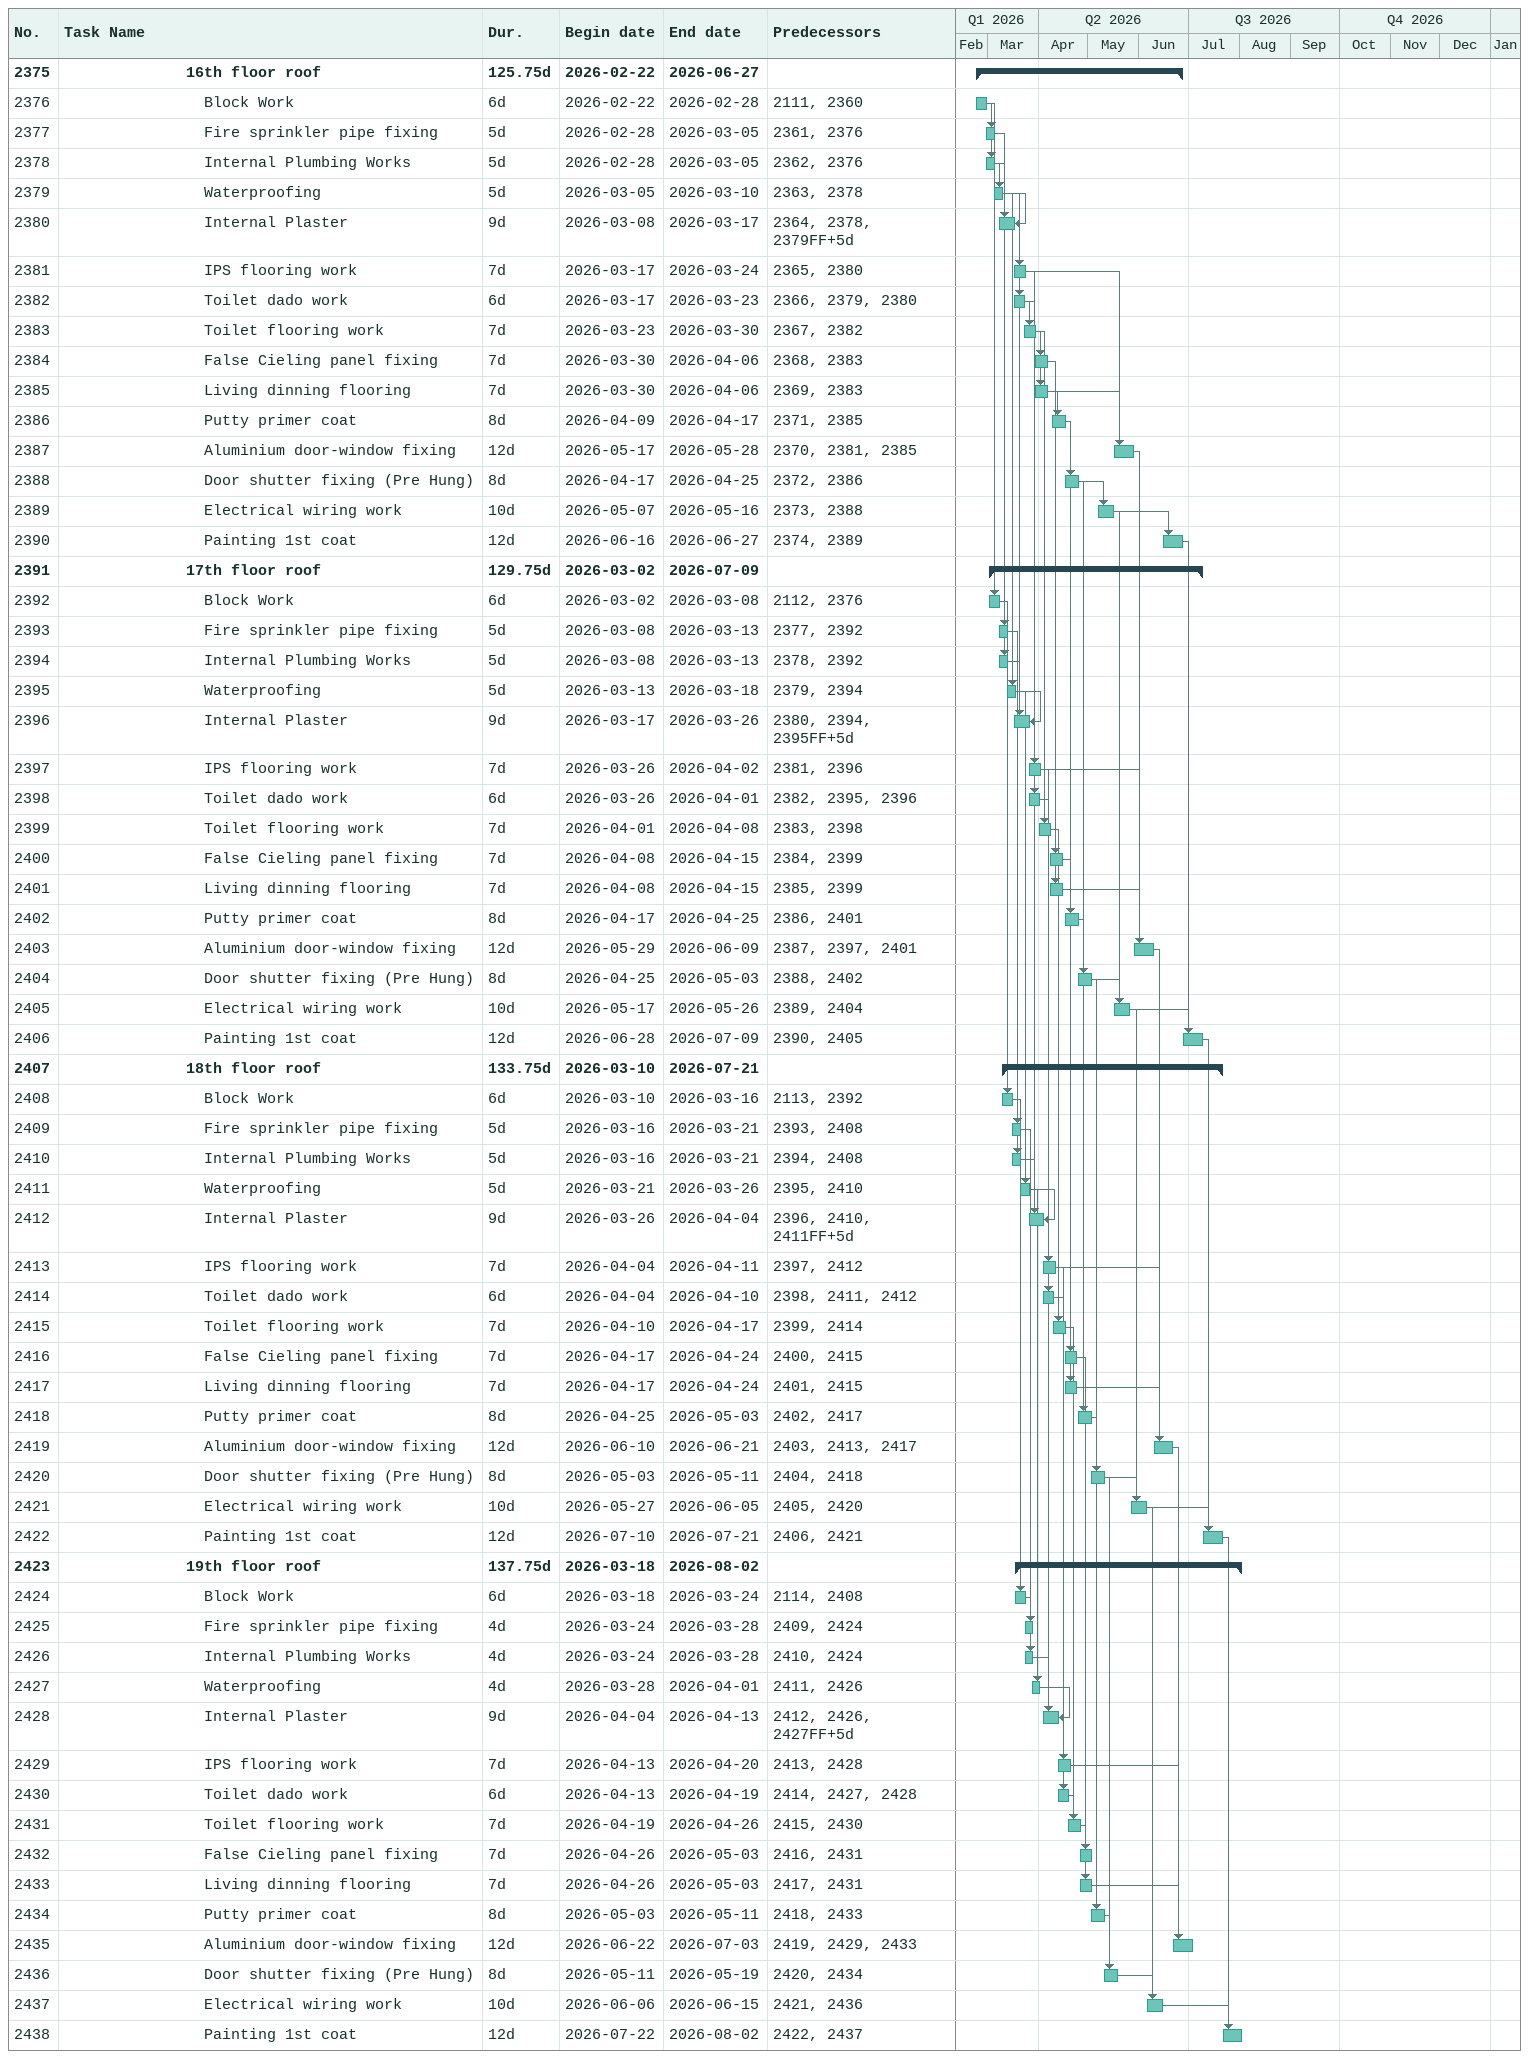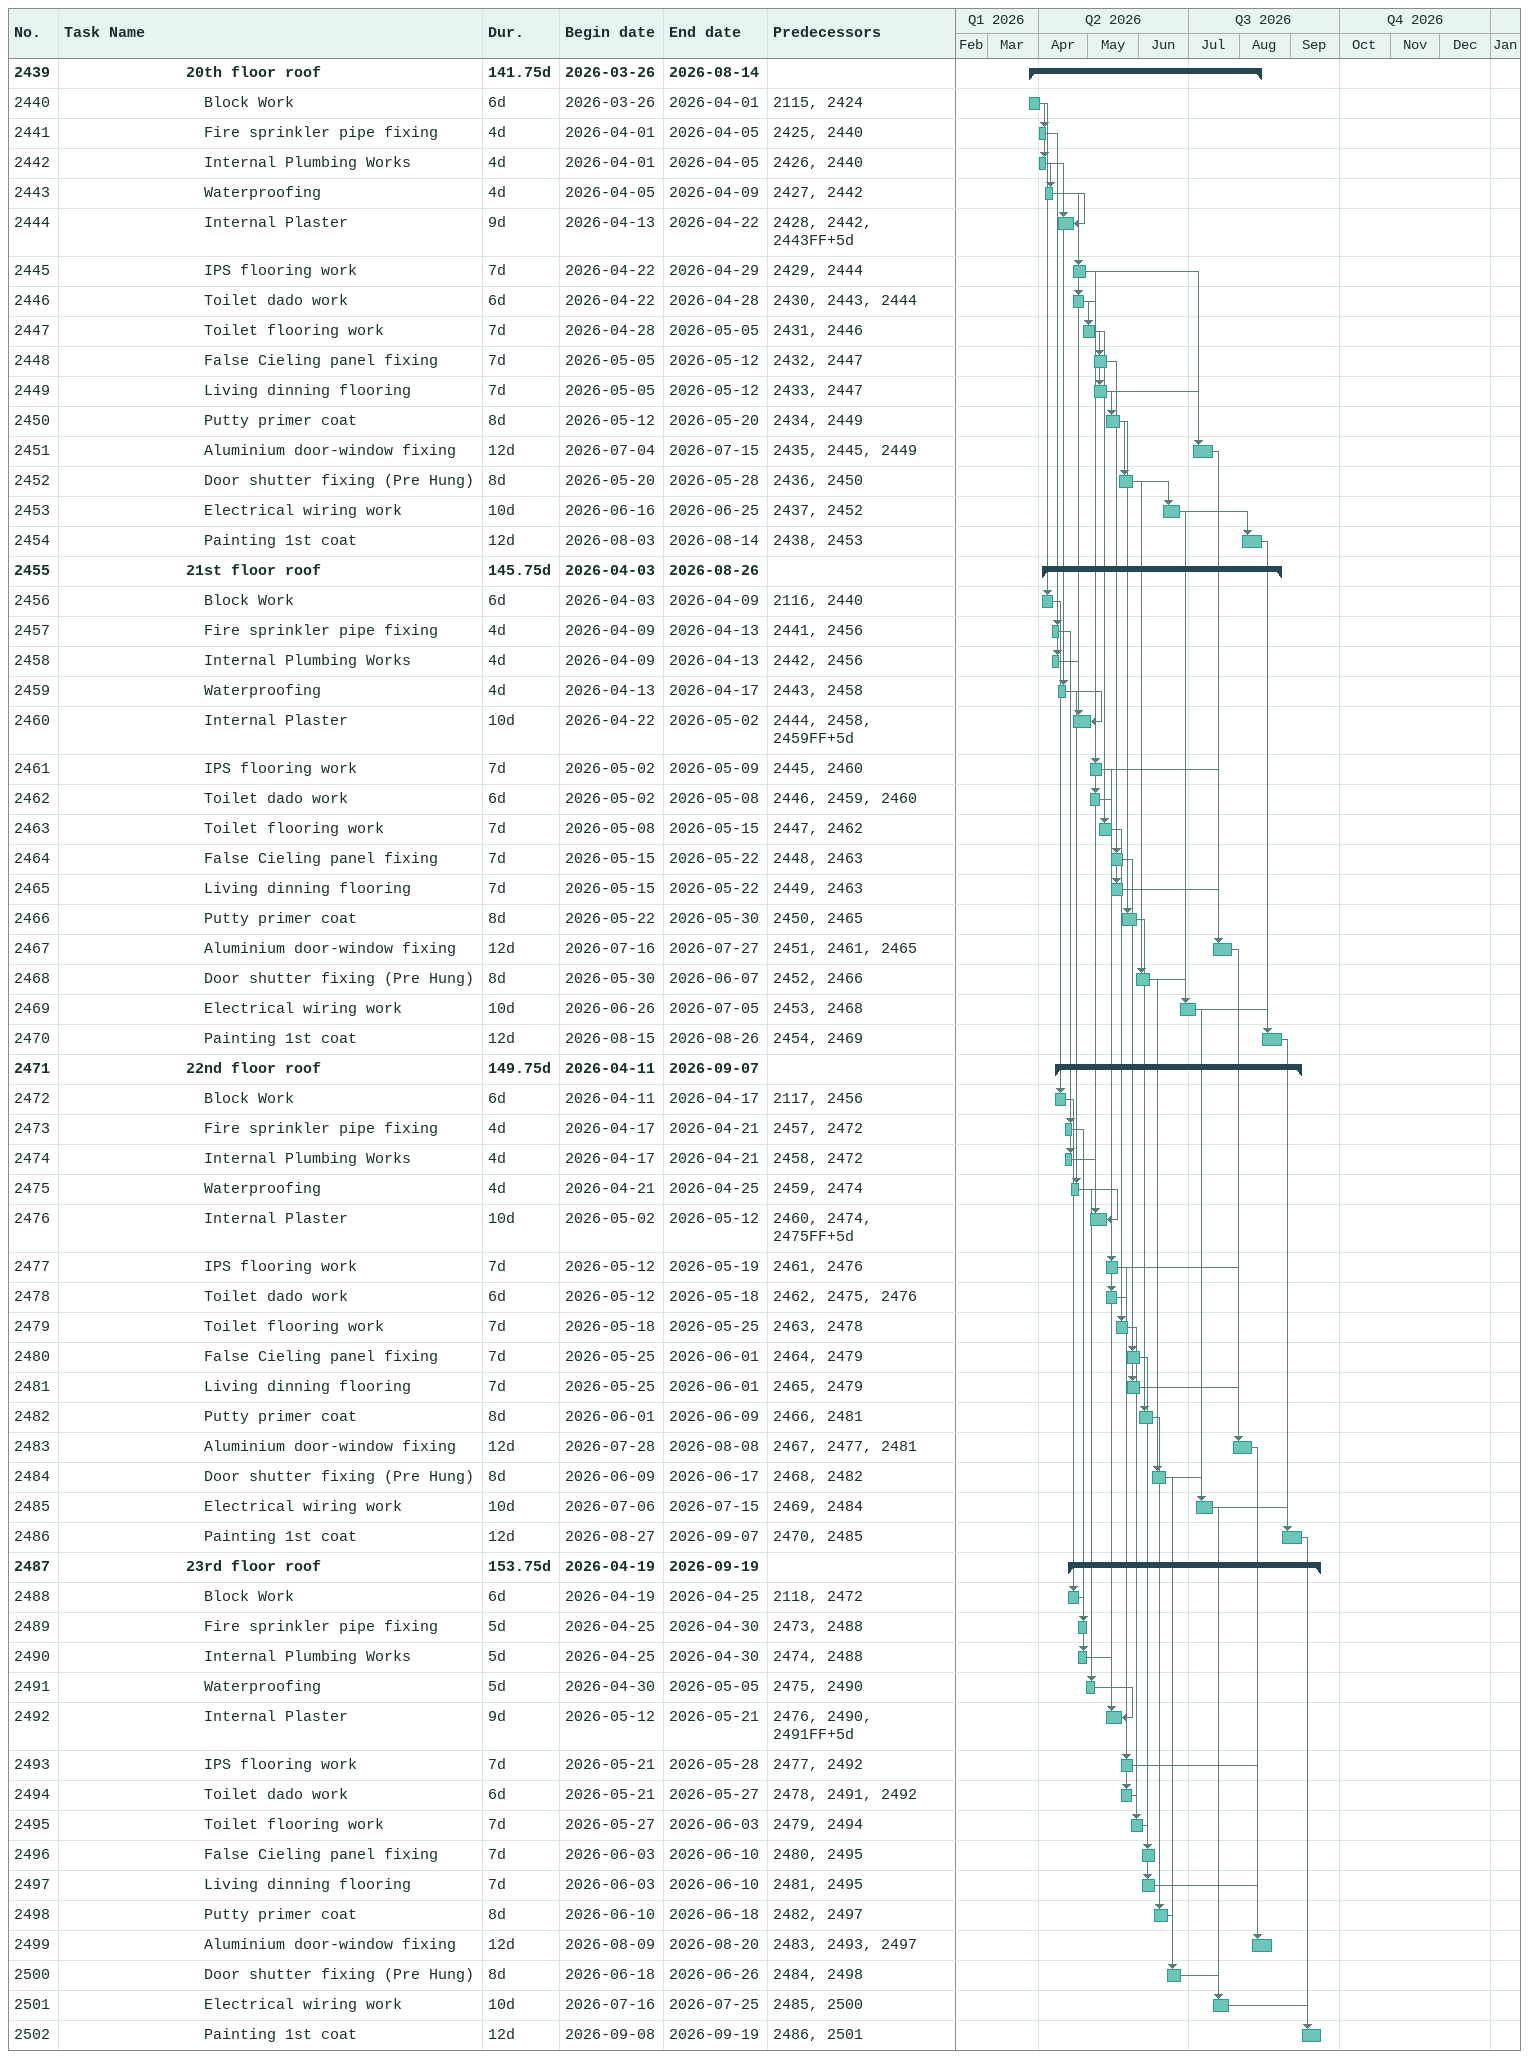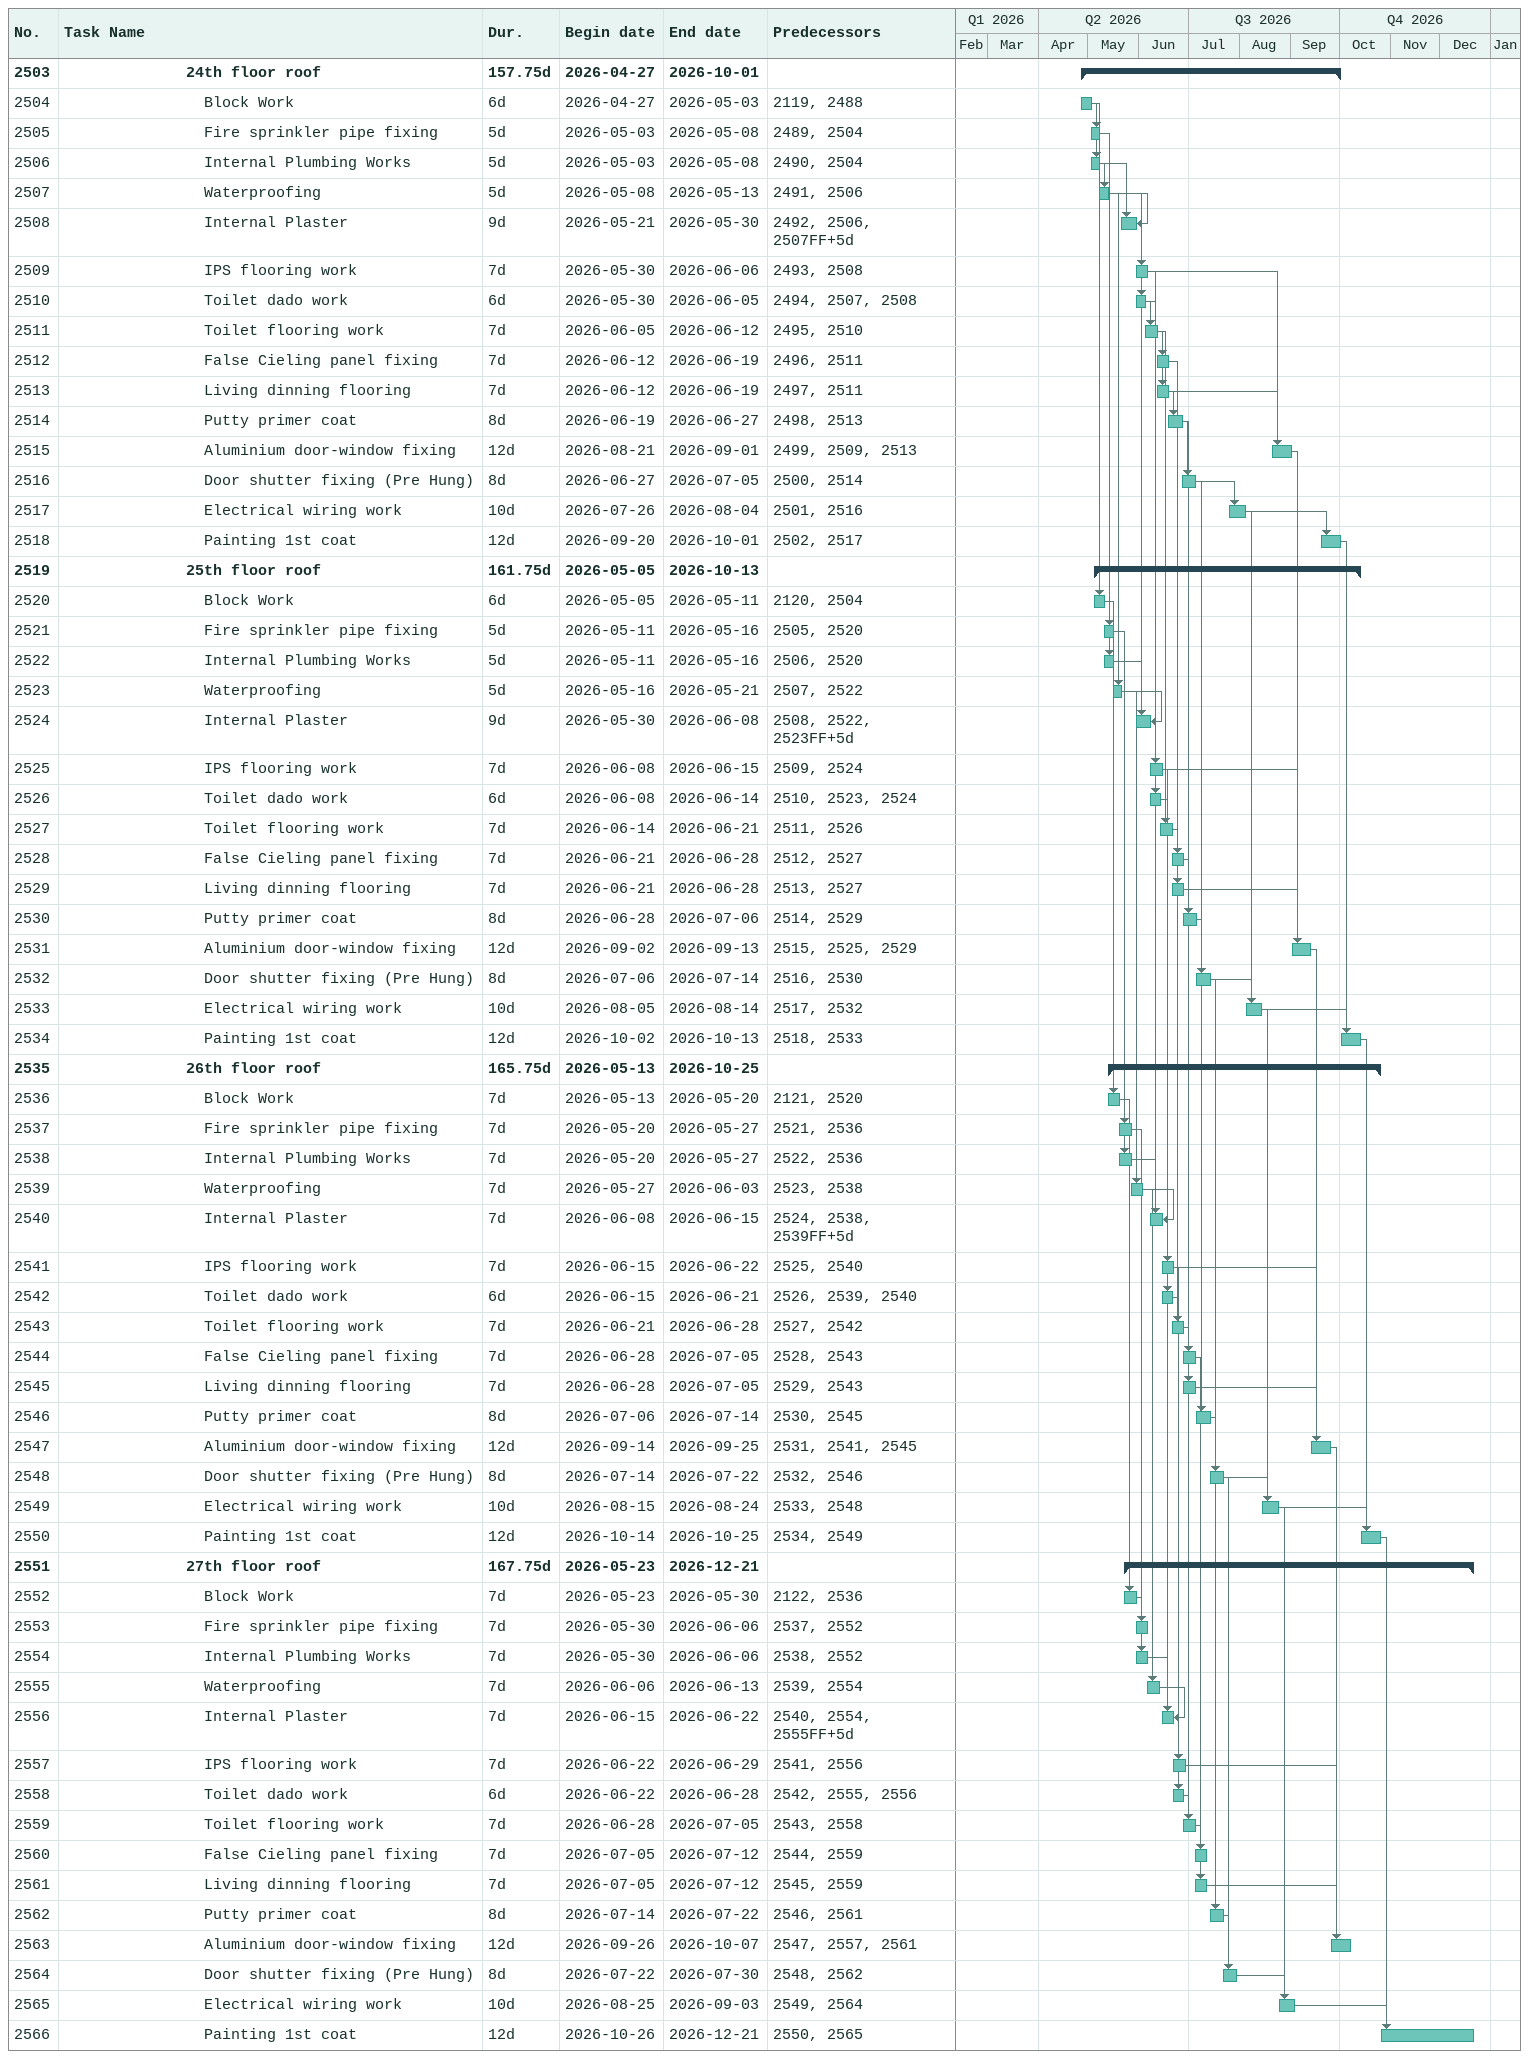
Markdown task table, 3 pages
| ID | Level | Task | Duration | Start | Finish | Predecessors |
|---|---|---|---|---|---|---|
| 2375 | 8 | **16th floor roof** | 125.75d | 2026-02-22 | 2026-06-27 |  |
| 2376 | 9 | Block Work | 6d | 2026-02-22 | 2026-02-28 | 2111, 2360 |
| 2377 | 9 | Fire sprinkler pipe fixing | 5d | 2026-02-28 | 2026-03-05 | 2361, 2376 |
| 2378 | 9 | Internal Plumbing Works | 5d | 2026-02-28 | 2026-03-05 | 2362, 2376 |
| 2379 | 9 | Waterproofing | 5d | 2026-03-05 | 2026-03-10 | 2363, 2378 |
| 2380 | 9 | Internal Plaster | 9d | 2026-03-08 | 2026-03-17 | 2364, 2378, 2379FF+5d |
| 2381 | 9 | IPS flooring work | 7d | 2026-03-17 | 2026-03-24 | 2365, 2380 |
| 2382 | 9 | Toilet dado work | 6d | 2026-03-17 | 2026-03-23 | 2366, 2379, 2380 |
| 2383 | 9 | Toilet flooring work | 7d | 2026-03-23 | 2026-03-30 | 2367, 2382 |
| 2384 | 9 | False Cieling panel fixing | 7d | 2026-03-30 | 2026-04-06 | 2368, 2383 |
| 2385 | 9 | Living dinning flooring | 7d | 2026-03-30 | 2026-04-06 | 2369, 2383 |
| 2386 | 9 | Putty primer coat | 8d | 2026-04-09 | 2026-04-17 | 2371, 2385 |
| 2387 | 9 | Aluminium door-window fixing | 12d | 2026-05-17 | 2026-05-28 | 2370, 2381, 2385 |
| 2388 | 9 | Door shutter fixing (Pre Hung) | 8d | 2026-04-17 | 2026-04-25 | 2372, 2386 |
| 2389 | 9 | Electrical wiring work | 10d | 2026-05-07 | 2026-05-16 | 2373, 2388 |
| 2390 | 9 | Painting 1st coat | 12d | 2026-06-16 | 2026-06-27 | 2374, 2389 |
| 2391 | 8 | **17th floor roof** | 129.75d | 2026-03-02 | 2026-07-09 |  |
| 2392 | 9 | Block Work | 6d | 2026-03-02 | 2026-03-08 | 2112, 2376 |
| 2393 | 9 | Fire sprinkler pipe fixing | 5d | 2026-03-08 | 2026-03-13 | 2377, 2392 |
| 2394 | 9 | Internal Plumbing Works | 5d | 2026-03-08 | 2026-03-13 | 2378, 2392 |
| 2395 | 9 | Waterproofing | 5d | 2026-03-13 | 2026-03-18 | 2379, 2394 |
| 2396 | 9 | Internal Plaster | 9d | 2026-03-17 | 2026-03-26 | 2380, 2394, 2395FF+5d |
| 2397 | 9 | IPS flooring work | 7d | 2026-03-26 | 2026-04-02 | 2381, 2396 |
| 2398 | 9 | Toilet dado work | 6d | 2026-03-26 | 2026-04-01 | 2382, 2395, 2396 |
| 2399 | 9 | Toilet flooring work | 7d | 2026-04-01 | 2026-04-08 | 2383, 2398 |
| 2400 | 9 | False Cieling panel fixing | 7d | 2026-04-08 | 2026-04-15 | 2384, 2399 |
| 2401 | 9 | Living dinning flooring | 7d | 2026-04-08 | 2026-04-15 | 2385, 2399 |
| 2402 | 9 | Putty primer coat | 8d | 2026-04-17 | 2026-04-25 | 2386, 2401 |
| 2403 | 9 | Aluminium door-window fixing | 12d | 2026-05-29 | 2026-06-09 | 2387, 2397, 2401 |
| 2404 | 9 | Door shutter fixing (Pre Hung) | 8d | 2026-04-25 | 2026-05-03 | 2388, 2402 |
| 2405 | 9 | Electrical wiring work | 10d | 2026-05-17 | 2026-05-26 | 2389, 2404 |
| 2406 | 9 | Painting 1st coat | 12d | 2026-06-28 | 2026-07-09 | 2390, 2405 |
| 2407 | 8 | **18th floor roof** | 133.75d | 2026-03-10 | 2026-07-21 |  |
| 2408 | 9 | Block Work | 6d | 2026-03-10 | 2026-03-16 | 2113, 2392 |
| 2409 | 9 | Fire sprinkler pipe fixing | 5d | 2026-03-16 | 2026-03-21 | 2393, 2408 |
| 2410 | 9 | Internal Plumbing Works | 5d | 2026-03-16 | 2026-03-21 | 2394, 2408 |
| 2411 | 9 | Waterproofing | 5d | 2026-03-21 | 2026-03-26 | 2395, 2410 |
| 2412 | 9 | Internal Plaster | 9d | 2026-03-26 | 2026-04-04 | 2396, 2410, 2411FF+5d |
| 2413 | 9 | IPS flooring work | 7d | 2026-04-04 | 2026-04-11 | 2397, 2412 |
| 2414 | 9 | Toilet dado work | 6d | 2026-04-04 | 2026-04-10 | 2398, 2411, 2412 |
| 2415 | 9 | Toilet flooring work | 7d | 2026-04-10 | 2026-04-17 | 2399, 2414 |
| 2416 | 9 | False Cieling panel fixing | 7d | 2026-04-17 | 2026-04-24 | 2400, 2415 |
| 2417 | 9 | Living dinning flooring | 7d | 2026-04-17 | 2026-04-24 | 2401, 2415 |
| 2418 | 9 | Putty primer coat | 8d | 2026-04-25 | 2026-05-03 | 2402, 2417 |
| 2419 | 9 | Aluminium door-window fixing | 12d | 2026-06-10 | 2026-06-21 | 2403, 2413, 2417 |
| 2420 | 9 | Door shutter fixing (Pre Hung) | 8d | 2026-05-03 | 2026-05-11 | 2404, 2418 |
| 2421 | 9 | Electrical wiring work | 10d | 2026-05-27 | 2026-06-05 | 2405, 2420 |
| 2422 | 9 | Painting 1st coat | 12d | 2026-07-10 | 2026-07-21 | 2406, 2421 |
| 2423 | 8 | **19th floor roof** | 137.75d | 2026-03-18 | 2026-08-02 |  |
| 2424 | 9 | Block Work | 6d | 2026-03-18 | 2026-03-24 | 2114, 2408 |
| 2425 | 9 | Fire sprinkler pipe fixing | 4d | 2026-03-24 | 2026-03-28 | 2409, 2424 |
| 2426 | 9 | Internal Plumbing Works | 4d | 2026-03-24 | 2026-03-28 | 2410, 2424 |
| 2427 | 9 | Waterproofing | 4d | 2026-03-28 | 2026-04-01 | 2411, 2426 |
| 2428 | 9 | Internal Plaster | 9d | 2026-04-04 | 2026-04-13 | 2412, 2426, 2427FF+5d |
| 2429 | 9 | IPS flooring work | 7d | 2026-04-13 | 2026-04-20 | 2413, 2428 |
| 2430 | 9 | Toilet dado work | 6d | 2026-04-13 | 2026-04-19 | 2414, 2427, 2428 |
| 2431 | 9 | Toilet flooring work | 7d | 2026-04-19 | 2026-04-26 | 2415, 2430 |
| 2432 | 9 | False Cieling panel fixing | 7d | 2026-04-26 | 2026-05-03 | 2416, 2431 |
| 2433 | 9 | Living dinning flooring | 7d | 2026-04-26 | 2026-05-03 | 2417, 2431 |
| 2434 | 9 | Putty primer coat | 8d | 2026-05-03 | 2026-05-11 | 2418, 2433 |
| 2435 | 9 | Aluminium door-window fixing | 12d | 2026-06-22 | 2026-07-03 | 2419, 2429, 2433 |
| 2436 | 9 | Door shutter fixing (Pre Hung) | 8d | 2026-05-11 | 2026-05-19 | 2420, 2434 |
| 2437 | 9 | Electrical wiring work | 10d | 2026-06-06 | 2026-06-15 | 2421, 2436 |
| 2438 | 9 | Painting 1st coat | 12d | 2026-07-22 | 2026-08-02 | 2422, 2437 |
| 2439 | 8 | **20th floor roof** | 141.75d | 2026-03-26 | 2026-08-14 |  |
| 2440 | 9 | Block Work | 6d | 2026-03-26 | 2026-04-01 | 2115, 2424 |
| 2441 | 9 | Fire sprinkler pipe fixing | 4d | 2026-04-01 | 2026-04-05 | 2425, 2440 |
| 2442 | 9 | Internal Plumbing Works | 4d | 2026-04-01 | 2026-04-05 | 2426, 2440 |
| 2443 | 9 | Waterproofing | 4d | 2026-04-05 | 2026-04-09 | 2427, 2442 |
| 2444 | 9 | Internal Plaster | 9d | 2026-04-13 | 2026-04-22 | 2428, 2442, 2443FF+5d |
| 2445 | 9 | IPS flooring work | 7d | 2026-04-22 | 2026-04-29 | 2429, 2444 |
| 2446 | 9 | Toilet dado work | 6d | 2026-04-22 | 2026-04-28 | 2430, 2443, 2444 |
| 2447 | 9 | Toilet flooring work | 7d | 2026-04-28 | 2026-05-05 | 2431, 2446 |
| 2448 | 9 | False Cieling panel fixing | 7d | 2026-05-05 | 2026-05-12 | 2432, 2447 |
| 2449 | 9 | Living dinning flooring | 7d | 2026-05-05 | 2026-05-12 | 2433, 2447 |
| 2450 | 9 | Putty primer coat | 8d | 2026-05-12 | 2026-05-20 | 2434, 2449 |
| 2451 | 9 | Aluminium door-window fixing | 12d | 2026-07-04 | 2026-07-15 | 2435, 2445, 2449 |
| 2452 | 9 | Door shutter fixing (Pre Hung) | 8d | 2026-05-20 | 2026-05-28 | 2436, 2450 |
| 2453 | 9 | Electrical wiring work | 10d | 2026-06-16 | 2026-06-25 | 2437, 2452 |
| 2454 | 9 | Painting 1st coat | 12d | 2026-08-03 | 2026-08-14 | 2438, 2453 |
| 2455 | 8 | **21st floor roof** | 145.75d | 2026-04-03 | 2026-08-26 |  |
| 2456 | 9 | Block Work | 6d | 2026-04-03 | 2026-04-09 | 2116, 2440 |
| 2457 | 9 | Fire sprinkler pipe fixing | 4d | 2026-04-09 | 2026-04-13 | 2441, 2456 |
| 2458 | 9 | Internal Plumbing Works | 4d | 2026-04-09 | 2026-04-13 | 2442, 2456 |
| 2459 | 9 | Waterproofing | 4d | 2026-04-13 | 2026-04-17 | 2443, 2458 |
| 2460 | 9 | Internal Plaster | 10d | 2026-04-22 | 2026-05-02 | 2444, 2458, 2459FF+5d |
| 2461 | 9 | IPS flooring work | 7d | 2026-05-02 | 2026-05-09 | 2445, 2460 |
| 2462 | 9 | Toilet dado work | 6d | 2026-05-02 | 2026-05-08 | 2446, 2459, 2460 |
| 2463 | 9 | Toilet flooring work | 7d | 2026-05-08 | 2026-05-15 | 2447, 2462 |
| 2464 | 9 | False Cieling panel fixing | 7d | 2026-05-15 | 2026-05-22 | 2448, 2463 |
| 2465 | 9 | Living dinning flooring | 7d | 2026-05-15 | 2026-05-22 | 2449, 2463 |
| 2466 | 9 | Putty primer coat | 8d | 2026-05-22 | 2026-05-30 | 2450, 2465 |
| 2467 | 9 | Aluminium door-window fixing | 12d | 2026-07-16 | 2026-07-27 | 2451, 2461, 2465 |
| 2468 | 9 | Door shutter fixing (Pre Hung) | 8d | 2026-05-30 | 2026-06-07 | 2452, 2466 |
| 2469 | 9 | Electrical wiring work | 10d | 2026-06-26 | 2026-07-05 | 2453, 2468 |
| 2470 | 9 | Painting 1st coat | 12d | 2026-08-15 | 2026-08-26 | 2454, 2469 |
| 2471 | 8 | **22nd floor roof** | 149.75d | 2026-04-11 | 2026-09-07 |  |
| 2472 | 9 | Block Work | 6d | 2026-04-11 | 2026-04-17 | 2117, 2456 |
| 2473 | 9 | Fire sprinkler pipe fixing | 4d | 2026-04-17 | 2026-04-21 | 2457, 2472 |
| 2474 | 9 | Internal Plumbing Works | 4d | 2026-04-17 | 2026-04-21 | 2458, 2472 |
| 2475 | 9 | Waterproofing | 4d | 2026-04-21 | 2026-04-25 | 2459, 2474 |
| 2476 | 9 | Internal Plaster | 10d | 2026-05-02 | 2026-05-12 | 2460, 2474, 2475FF+5d |
| 2477 | 9 | IPS flooring work | 7d | 2026-05-12 | 2026-05-19 | 2461, 2476 |
| 2478 | 9 | Toilet dado work | 6d | 2026-05-12 | 2026-05-18 | 2462, 2475, 2476 |
| 2479 | 9 | Toilet flooring work | 7d | 2026-05-18 | 2026-05-25 | 2463, 2478 |
| 2480 | 9 | False Cieling panel fixing | 7d | 2026-05-25 | 2026-06-01 | 2464, 2479 |
| 2481 | 9 | Living dinning flooring | 7d | 2026-05-25 | 2026-06-01 | 2465, 2479 |
| 2482 | 9 | Putty primer coat | 8d | 2026-06-01 | 2026-06-09 | 2466, 2481 |
| 2483 | 9 | Aluminium door-window fixing | 12d | 2026-07-28 | 2026-08-08 | 2467, 2477, 2481 |
| 2484 | 9 | Door shutter fixing (Pre Hung) | 8d | 2026-06-09 | 2026-06-17 | 2468, 2482 |
| 2485 | 9 | Electrical wiring work | 10d | 2026-07-06 | 2026-07-15 | 2469, 2484 |
| 2486 | 9 | Painting 1st coat | 12d | 2026-08-27 | 2026-09-07 | 2470, 2485 |
| 2487 | 8 | **23rd floor roof** | 153.75d | 2026-04-19 | 2026-09-19 |  |
| 2488 | 9 | Block Work | 6d | 2026-04-19 | 2026-04-25 | 2118, 2472 |
| 2489 | 9 | Fire sprinkler pipe fixing | 5d | 2026-04-25 | 2026-04-30 | 2473, 2488 |
| 2490 | 9 | Internal Plumbing Works | 5d | 2026-04-25 | 2026-04-30 | 2474, 2488 |
| 2491 | 9 | Waterproofing | 5d | 2026-04-30 | 2026-05-05 | 2475, 2490 |
| 2492 | 9 | Internal Plaster | 9d | 2026-05-12 | 2026-05-21 | 2476, 2490, 2491FF+5d |
| 2493 | 9 | IPS flooring work | 7d | 2026-05-21 | 2026-05-28 | 2477, 2492 |
| 2494 | 9 | Toilet dado work | 6d | 2026-05-21 | 2026-05-27 | 2478, 2491, 2492 |
| 2495 | 9 | Toilet flooring work | 7d | 2026-05-27 | 2026-06-03 | 2479, 2494 |
| 2496 | 9 | False Cieling panel fixing | 7d | 2026-06-03 | 2026-06-10 | 2480, 2495 |
| 2497 | 9 | Living dinning flooring | 7d | 2026-06-03 | 2026-06-10 | 2481, 2495 |
| 2498 | 9 | Putty primer coat | 8d | 2026-06-10 | 2026-06-18 | 2482, 2497 |
| 2499 | 9 | Aluminium door-window fixing | 12d | 2026-08-09 | 2026-08-20 | 2483, 2493, 2497 |
| 2500 | 9 | Door shutter fixing (Pre Hung) | 8d | 2026-06-18 | 2026-06-26 | 2484, 2498 |
| 2501 | 9 | Electrical wiring work | 10d | 2026-07-16 | 2026-07-25 | 2485, 2500 |
| 2502 | 9 | Painting 1st coat | 12d | 2026-09-08 | 2026-09-19 | 2486, 2501 |
| 2503 | 8 | **24th floor roof** | 157.75d | 2026-04-27 | 2026-10-01 |  |
| 2504 | 9 | Block Work | 6d | 2026-04-27 | 2026-05-03 | 2119, 2488 |
| 2505 | 9 | Fire sprinkler pipe fixing | 5d | 2026-05-03 | 2026-05-08 | 2489, 2504 |
| 2506 | 9 | Internal Plumbing Works | 5d | 2026-05-03 | 2026-05-08 | 2490, 2504 |
| 2507 | 9 | Waterproofing | 5d | 2026-05-08 | 2026-05-13 | 2491, 2506 |
| 2508 | 9 | Internal Plaster | 9d | 2026-05-21 | 2026-05-30 | 2492, 2506, 2507FF+5d |
| 2509 | 9 | IPS flooring work | 7d | 2026-05-30 | 2026-06-06 | 2493, 2508 |
| 2510 | 9 | Toilet dado work | 6d | 2026-05-30 | 2026-06-05 | 2494, 2507, 2508 |
| 2511 | 9 | Toilet flooring work | 7d | 2026-06-05 | 2026-06-12 | 2495, 2510 |
| 2512 | 9 | False Cieling panel fixing | 7d | 2026-06-12 | 2026-06-19 | 2496, 2511 |
| 2513 | 9 | Living dinning flooring | 7d | 2026-06-12 | 2026-06-19 | 2497, 2511 |
| 2514 | 9 | Putty primer coat | 8d | 2026-06-19 | 2026-06-27 | 2498, 2513 |
| 2515 | 9 | Aluminium door-window fixing | 12d | 2026-08-21 | 2026-09-01 | 2499, 2509, 2513 |
| 2516 | 9 | Door shutter fixing (Pre Hung) | 8d | 2026-06-27 | 2026-07-05 | 2500, 2514 |
| 2517 | 9 | Electrical wiring work | 10d | 2026-07-26 | 2026-08-04 | 2501, 2516 |
| 2518 | 9 | Painting 1st coat | 12d | 2026-09-20 | 2026-10-01 | 2502, 2517 |
| 2519 | 8 | **25th floor roof** | 161.75d | 2026-05-05 | 2026-10-13 |  |
| 2520 | 9 | Block Work | 6d | 2026-05-05 | 2026-05-11 | 2120, 2504 |
| 2521 | 9 | Fire sprinkler pipe fixing | 5d | 2026-05-11 | 2026-05-16 | 2505, 2520 |
| 2522 | 9 | Internal Plumbing Works | 5d | 2026-05-11 | 2026-05-16 | 2506, 2520 |
| 2523 | 9 | Waterproofing | 5d | 2026-05-16 | 2026-05-21 | 2507, 2522 |
| 2524 | 9 | Internal Plaster | 9d | 2026-05-30 | 2026-06-08 | 2508, 2522, 2523FF+5d |
| 2525 | 9 | IPS flooring work | 7d | 2026-06-08 | 2026-06-15 | 2509, 2524 |
| 2526 | 9 | Toilet dado work | 6d | 2026-06-08 | 2026-06-14 | 2510, 2523, 2524 |
| 2527 | 9 | Toilet flooring work | 7d | 2026-06-14 | 2026-06-21 | 2511, 2526 |
| 2528 | 9 | False Cieling panel fixing | 7d | 2026-06-21 | 2026-06-28 | 2512, 2527 |
| 2529 | 9 | Living dinning flooring | 7d | 2026-06-21 | 2026-06-28 | 2513, 2527 |
| 2530 | 9 | Putty primer coat | 8d | 2026-06-28 | 2026-07-06 | 2514, 2529 |
| 2531 | 9 | Aluminium door-window fixing | 12d | 2026-09-02 | 2026-09-13 | 2515, 2525, 2529 |
| 2532 | 9 | Door shutter fixing (Pre Hung) | 8d | 2026-07-06 | 2026-07-14 | 2516, 2530 |
| 2533 | 9 | Electrical wiring work | 10d | 2026-08-05 | 2026-08-14 | 2517, 2532 |
| 2534 | 9 | Painting 1st coat | 12d | 2026-10-02 | 2026-10-13 | 2518, 2533 |
| 2535 | 8 | **26th floor roof** | 165.75d | 2026-05-13 | 2026-10-25 |  |
| 2536 | 9 | Block Work | 7d | 2026-05-13 | 2026-05-20 | 2121, 2520 |
| 2537 | 9 | Fire sprinkler pipe fixing | 7d | 2026-05-20 | 2026-05-27 | 2521, 2536 |
| 2538 | 9 | Internal Plumbing Works | 7d | 2026-05-20 | 2026-05-27 | 2522, 2536 |
| 2539 | 9 | Waterproofing | 7d | 2026-05-27 | 2026-06-03 | 2523, 2538 |
| 2540 | 9 | Internal Plaster | 7d | 2026-06-08 | 2026-06-15 | 2524, 2538, 2539FF+5d |
| 2541 | 9 | IPS flooring work | 7d | 2026-06-15 | 2026-06-22 | 2525, 2540 |
| 2542 | 9 | Toilet dado work | 6d | 2026-06-15 | 2026-06-21 | 2526, 2539, 2540 |
| 2543 | 9 | Toilet flooring work | 7d | 2026-06-21 | 2026-06-28 | 2527, 2542 |
| 2544 | 9 | False Cieling panel fixing | 7d | 2026-06-28 | 2026-07-05 | 2528, 2543 |
| 2545 | 9 | Living dinning flooring | 7d | 2026-06-28 | 2026-07-05 | 2529, 2543 |
| 2546 | 9 | Putty primer coat | 8d | 2026-07-06 | 2026-07-14 | 2530, 2545 |
| 2547 | 9 | Aluminium door-window fixing | 12d | 2026-09-14 | 2026-09-25 | 2531, 2541, 2545 |
| 2548 | 9 | Door shutter fixing (Pre Hung) | 8d | 2026-07-14 | 2026-07-22 | 2532, 2546 |
| 2549 | 9 | Electrical wiring work | 10d | 2026-08-15 | 2026-08-24 | 2533, 2548 |
| 2550 | 9 | Painting 1st coat | 12d | 2026-10-14 | 2026-10-25 | 2534, 2549 |
| 2551 | 8 | **27th floor roof** | 167.75d | 2026-05-23 | 2026-12-21 |  |
| 2552 | 9 | Block Work | 7d | 2026-05-23 | 2026-05-30 | 2122, 2536 |
| 2553 | 9 | Fire sprinkler pipe fixing | 7d | 2026-05-30 | 2026-06-06 | 2537, 2552 |
| 2554 | 9 | Internal Plumbing Works | 7d | 2026-05-30 | 2026-06-06 | 2538, 2552 |
| 2555 | 9 | Waterproofing | 7d | 2026-06-06 | 2026-06-13 | 2539, 2554 |
| 2556 | 9 | Internal Plaster | 7d | 2026-06-15 | 2026-06-22 | 2540, 2554, 2555FF+5d |
| 2557 | 9 | IPS flooring work | 7d | 2026-06-22 | 2026-06-29 | 2541, 2556 |
| 2558 | 9 | Toilet dado work | 6d | 2026-06-22 | 2026-06-28 | 2542, 2555, 2556 |
| 2559 | 9 | Toilet flooring work | 7d | 2026-06-28 | 2026-07-05 | 2543, 2558 |
| 2560 | 9 | False Cieling panel fixing | 7d | 2026-07-05 | 2026-07-12 | 2544, 2559 |
| 2561 | 9 | Living dinning flooring | 7d | 2026-07-05 | 2026-07-12 | 2545, 2559 |
| 2562 | 9 | Putty primer coat | 8d | 2026-07-14 | 2026-07-22 | 2546, 2561 |
| 2563 | 9 | Aluminium door-window fixing | 12d | 2026-09-26 | 2026-10-07 | 2547, 2557, 2561 |
| 2564 | 9 | Door shutter fixing (Pre Hung) | 8d | 2026-07-22 | 2026-07-30 | 2548, 2562 |
| 2565 | 9 | Electrical wiring work | 10d | 2026-08-25 | 2026-09-03 | 2549, 2564 |
| 2566 | 9 | Painting 1st coat | 12d | 2026-10-26 | 2026-12-21 | 2550, 2565 |
